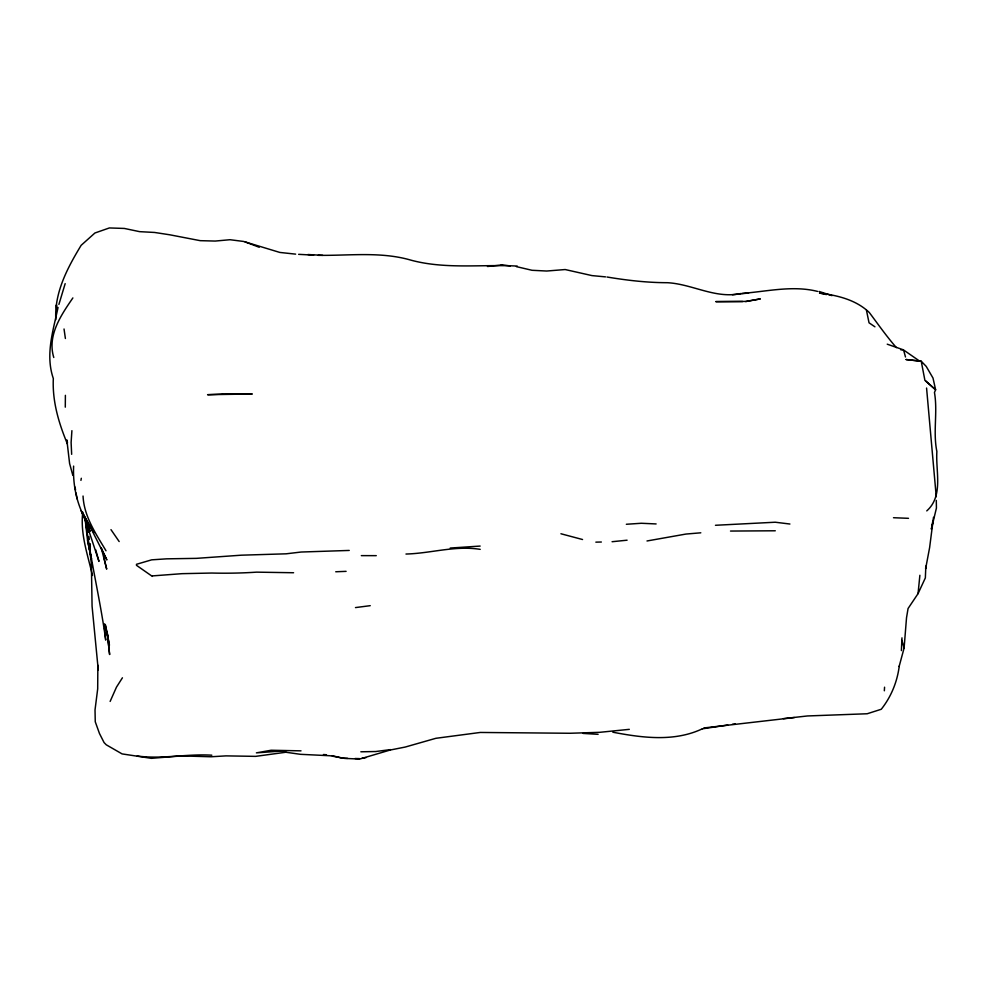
<?xml version="1.0" encoding="UTF-8"?>
<svg xmlns="http://www.w3.org/2000/svg" width="987" height="987" viewBox="0 0 987 987"><rect width="100%" height="100%" fill="white"/><g stroke="black" fill="none" stroke-linecap="round" stroke-linejoin="round"><path stroke-width="1.48" d="M65.29 407.162L65.389 395.331M901.39 650.593L901.97 637.849M884.34 690.789L884.562 687.199M926.768 510.896C943.658 495.856 935.54 471.243 936.873 451.54C932.826 431.874 937.884 412.06 934.455 392.468L935.627 389.803L932.999 378.046L926.201 366.374L921.229 361.242L906.128 359.539L921.229 361.242L924.905 380.34L935.627 389.803L925.572 380.846M71.903 430.665L71.113 442.509L71.656 454.316M919.884 575.273L918.046 593.643L908.065 608.523L906.522 617.751L904.104 648.027L899.12 666.521M152.356 576.408L136.416 565.28M933.505 517.299L929.618 547.6L925.633 568.722L925.843 566.082L925.35 577.913L918.046 593.643M80.934 480.385L81.304 478.276M932.703 521.753L931.358 529.18L936.429 508.046L936.305 500.397M899.256 666.052C897.257 681.844 891.162 696.785 881.268 709.258L867.178 713.761L807.489 715.957L783.431 718.635M58.036 307.463C53.125 330.904 45.168 354.74 53.323 378.527C52.237 401.364 58.739 423.065 67.4 443.903M58.899 304.415L65.167 283.651M110.137 701.424L116.478 687.137L122.425 677.798M72.878 297.926C61.058 315.161 47.006 335.568 53.779 357.491M702.127 728.912C674.047 742.076 642.229 737.795 612.841 732.206M136.366 564.33L151.677 559.839L166.643 558.839L196.438 558.358L241.359 555.188L286.094 553.818L301.146 552.029L349.238 550.438M98.169 668.261L97.849 665.213L97.688 688.864L95.023 709.937L95.258 721.768L99.465 733.489L104.079 742.582L106.263 744.803L122.08 753.908L151.393 758.337L181.374 755.906L211.021 756.77L225.974 755.882L255.67 756.363L285.811 752.242L300.48 754.315L330.065 755.746L344.734 758.411L359.737 759.052L390.112 750.046L405.188 747.06L435.884 738.301L480.262 732.453L569.955 733.267L599.738 732.317L629.311 729.344M794.412 717.537L703.854 727.962M745.666 301.566L760.335 298.901L746.049 301.417L715.797 301.627L742.668 301.529M362.155 758.201L366.091 757.584M727.789 725.026L702.325 728.838M732.391 294.718L748.652 292.991M647.003 540.975L685.99 534.053L700.807 532.807M355.48 607.585L370.236 605.673M390.507 749.614L375.751 751.526L360.847 751.798M742.199 293.41C767.146 291.461 792.845 285.169 817.532 291.412M732.317 724.31L735.327 723.952M405.978 554.04C431.035 553.362 455.056 545.342 480.2 549.352M487.467 266.49L502.494 264.96M612.076 541.715L627.09 540.197M152.393 575.902L182.04 573.669L211.847 573.04A390.63 306.982 5.7 0 0 256.571 572.152L293.583 572.744M517.25 266.083C482.038 264.171 445.89 269.5 411.234 260.235C380.92 251.327 349.188 255.793 318.147 255.325M741.237 293.46C715.538 299.197 692.455 284.022 667.323 282.701C647.102 282.677 626.955 280.333 607.03 277.014M480.151 546.07L450.22 548.056M601.354 542.023L595.852 542.147M626.35 524.27L641.316 523.27L656.121 523.937M286.057 750.712L256.398 752.859L271.141 750.243L301.01 750.848M715.464 525.281L775.239 522.222L789.921 524.023M335.74 571.769L346.104 571.35M775.288 530.784L730.503 531.055M900.872 349.879L903.364 349.83L919.921 361.316M361.328 555.632L376.269 555.656M211.823 755.203C186.901 753.624 162.065 759.435 137.218 756.005M347.646 758.361L342.094 758.127L332.274 755.697M355.061 758.522L359.515 758.608M313.644 255.139L298.642 254.338M893.494 517.719L908.496 518.323M307.919 254.523L322.7 255.349M583.083 733.415L598.11 734.328M295.631 254.14L279.839 252.438L243.567 241.445L229.996 239.718L215.191 241.062L200.225 240.668L169.776 234.795L154.614 232.463L139.599 231.649L124.35 228.441L109.372 227.948L94.925 232.994L81.156 245.307C67.535 267.761 54.273 292.559 55.815 319.665M323.452 754.512L326.463 754.759M605.524 276.878L591.953 275.595L565.156 269.537L546.699 271.03L532.042 270.29L516.398 266.626M501.285 264.824L510.353 265.91M560.924 533.757L582.552 539.519M826.489 294.582L819.506 293.065C837.309 295.36 855.877 299.678 869.276 312.484C878.171 324.328 886.634 336.456 896.393 347.609M819.062 291.449L832.029 295.631M887.239 344.179L903.364 349.83M245.146 241.914L259.248 247.268M874.926 326.808L869.041 322.811L866.45 310.239M119.168 541.555L110.976 529.637M91.421 558.926L87.572 540.629L85.19 519.668L90.076 531.413L81.057 510.6L94.086 532.635C79.145 513.548 72.557 490.095 73.618 466.098M106.004 550.771C95.887 533.72 83.994 516.497 83.044 496.029M89.2 524.874L106.867 559.937L101.217 547.958M87.535 522.271L82.945 513.191M85.19 519.693L98.971 561.418L95.64 549.673M901.921 640.353L904.104 648.027M903.784 350.743L905.486 356.986M72.816 475.315L69.608 463.557L66.857 439.968L67.498 442.583M101.34 548.241L106.695 569.141L103.894 557.371M106.991 632.173L105.214 624.339L109.421 645.251L107.287 633.481L109.619 654.443L107.287 633.481M87.572 540.629L91.347 558.556M85.24 518.36C90.187 559.259 100.242 599.232 105.708 640.082L104.486 628.275M92.433 575.483C87.72 554.509 80.144 534.09 82.772 512.142M90.249 552.72L88.966 543.874M90.829 555.656L91.396 558.605M75.049 487.084L75.555 490.033M76.048 492.982L77.048 498.867M88.386 531.919L87.929 528.97L88.299 531.993M64.032 328.992L65.401 338.504M88.892 536.484L89.299 539.47M89.891 543.96L90.298 546.958M90.027 552.399L88.855 543.232L91.742 566.809L91.384 564.194L92.075 606.215L98.256 669.889M926.571 388.039L936.256 496.732M90.027 543.874L90.335 546.921M56.691 307.907L56.444 304.872L56.666 309.387M92.087 563.071L92.322 566.131M104.301 623.846L104.425 626.807M222.457 394.097L207.578 394.701L252.253 393.986L222.457 394.097"/></g></svg>
